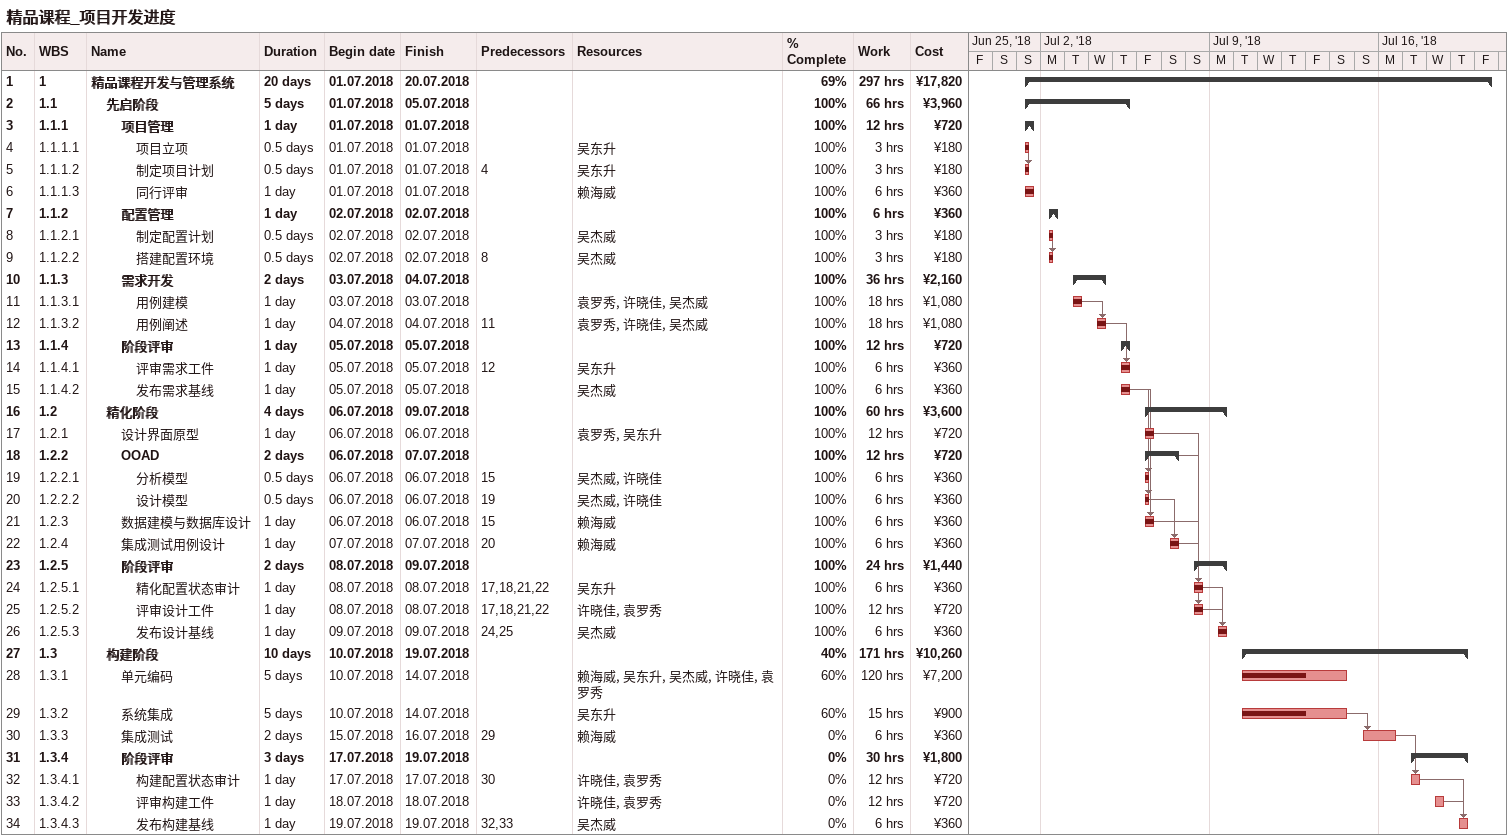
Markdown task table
精品课程_项目开发进度

| ID | WBS | Task | Duration | Start | Finish | Predecessors | Resources | % complete | Work (h) | Cost (¥) |
|---|---|---|---|---|---|---|---|---|---|---|
| 1 | 1 | **精品课程开发与管理系统** | 20d | 2018-07-01 | 2018-07-20 |  |  | 69 | 297 | 17820 |
| 2 | 1.1 | **先启阶段** | 5d | 2018-07-01 | 2018-07-05 |  |  | 100 | 66 | 3960 |
| 3 | 1.1.1 | **项目管理** | 1d | 2018-07-01 | 2018-07-01 |  |  | 100 | 12 | 720 |
| 4 | 1.1.1.1 | 项目立项 | 0.5d | 2018-07-01 | 2018-07-01 |  | 吴东升 | 100 | 3 | 180 |
| 5 | 1.1.1.2 | 制定项目计划 | 0.5d | 2018-07-01 | 2018-07-01 | 4 | 吴东升 | 100 | 3 | 180 |
| 6 | 1.1.1.3 | 同行评审 | 1d | 2018-07-01 | 2018-07-01 |  | 赖海威 | 100 | 6 | 360 |
| 7 | 1.1.2 | **配置管理** | 1d | 2018-07-02 | 2018-07-02 |  |  | 100 | 6 | 360 |
| 8 | 1.1.2.1 | 制定配置计划 | 0.5d | 2018-07-02 | 2018-07-02 |  | 吴杰威 | 100 | 3 | 180 |
| 9 | 1.1.2.2 | 搭建配置环境 | 0.5d | 2018-07-02 | 2018-07-02 | 8 | 吴杰威 | 100 | 3 | 180 |
| 10 | 1.1.3 | **需求开发** | 2d | 2018-07-03 | 2018-07-04 |  |  | 100 | 36 | 2160 |
| 11 | 1.1.3.1 | 用例建模 | 1d | 2018-07-03 | 2018-07-03 |  | 袁罗秀, 许晓佳, 吴杰威 | 100 | 18 | 1080 |
| 12 | 1.1.3.2 | 用例阐述 | 1d | 2018-07-04 | 2018-07-04 | 11 | 袁罗秀, 许晓佳, 吴杰威 | 100 | 18 | 1080 |
| 13 | 1.1.4 | **阶段评审** | 1d | 2018-07-05 | 2018-07-05 |  |  | 100 | 12 | 720 |
| 14 | 1.1.4.1 | 评审需求工件 | 1d | 2018-07-05 | 2018-07-05 | 12 | 吴东升 | 100 | 6 | 360 |
| 15 | 1.1.4.2 | 发布需求基线 | 1d | 2018-07-05 | 2018-07-05 |  | 吴杰威 | 100 | 6 | 360 |
| 16 | 1.2 | **精化阶段** | 4d | 2018-07-06 | 2018-07-09 |  |  | 100 | 60 | 3600 |
| 17 | 1.2.1 | 设计界面原型 | 1d | 2018-07-06 | 2018-07-06 |  | 袁罗秀, 吴东升 | 100 | 12 | 720 |
| 18 | 1.2.2 | **OOAD** | 2d | 2018-07-06 | 2018-07-07 |  |  | 100 | 12 | 720 |
| 19 | 1.2.2.1 | 分析模型 | 0.5d | 2018-07-06 | 2018-07-06 | 15 | 吴杰威, 许晓佳 | 100 | 6 | 360 |
| 20 | 1.2.2.2 | 设计模型 | 0.5d | 2018-07-06 | 2018-07-06 | 19 | 吴杰威, 许晓佳 | 100 | 6 | 360 |
| 21 | 1.2.3 | 数据建模与数据库设计 | 1d | 2018-07-06 | 2018-07-06 | 15 | 赖海威 | 100 | 6 | 360 |
| 22 | 1.2.4 | 集成测试用例设计 | 1d | 2018-07-07 | 2018-07-07 | 20 | 赖海威 | 100 | 6 | 360 |
| 23 | 1.2.5 | **阶段评审** | 2d | 2018-07-08 | 2018-07-09 |  |  | 100 | 24 | 1440 |
| 24 | 1.2.5.1 | 精化配置状态审计 | 1d | 2018-07-08 | 2018-07-08 | 17, 18, 21, 22 | 吴东升 | 100 | 6 | 360 |
| 25 | 1.2.5.2 | 评审设计工件 | 1d | 2018-07-08 | 2018-07-08 | 17, 18, 21, 22 | 许晓佳, 袁罗秀 | 100 | 12 | 720 |
| 26 | 1.2.5.3 | 发布设计基线 | 1d | 2018-07-09 | 2018-07-09 | 24, 25 | 吴杰威 | 100 | 6 | 360 |
| 27 | 1.3 | **构建阶段** | 10d | 2018-07-10 | 2018-07-19 |  |  | 40 | 171 | 10260 |
| 28 | 1.3.1 | 单元编码 | 5d | 2018-07-10 | 2018-07-14 |  | 赖海威, 吴东升, 吴杰威, 许晓佳, 袁罗秀 | 60 | 120 | 7200 |
| 29 | 1.3.2 | 系统集成 | 5d | 2018-07-10 | 2018-07-14 |  | 吴东升 | 60 | 15 | 900 |
| 30 | 1.3.3 | 集成测试 | 2d | 2018-07-15 | 2018-07-16 | 29 | 赖海威 | 0 | 6 | 360 |
| 31 | 1.3.4 | **阶段评审** | 3d | 2018-07-17 | 2018-07-19 |  |  | 0 | 30 | 1800 |
| 32 | 1.3.4.1 | 构建配置状态审计 | 1d | 2018-07-17 | 2018-07-17 | 30 | 许晓佳, 袁罗秀 | 0 | 12 | 720 |
| 33 | 1.3.4.2 | 评审构建工件 | 1d | 2018-07-18 | 2018-07-18 |  | 许晓佳, 袁罗秀 | 0 | 12 | 720 |
| 34 | 1.3.4.3 | 发布构建基线 | 1d | 2018-07-19 | 2018-07-19 | 32, 33 | 吴杰威 | 0 | 6 | 360 |
